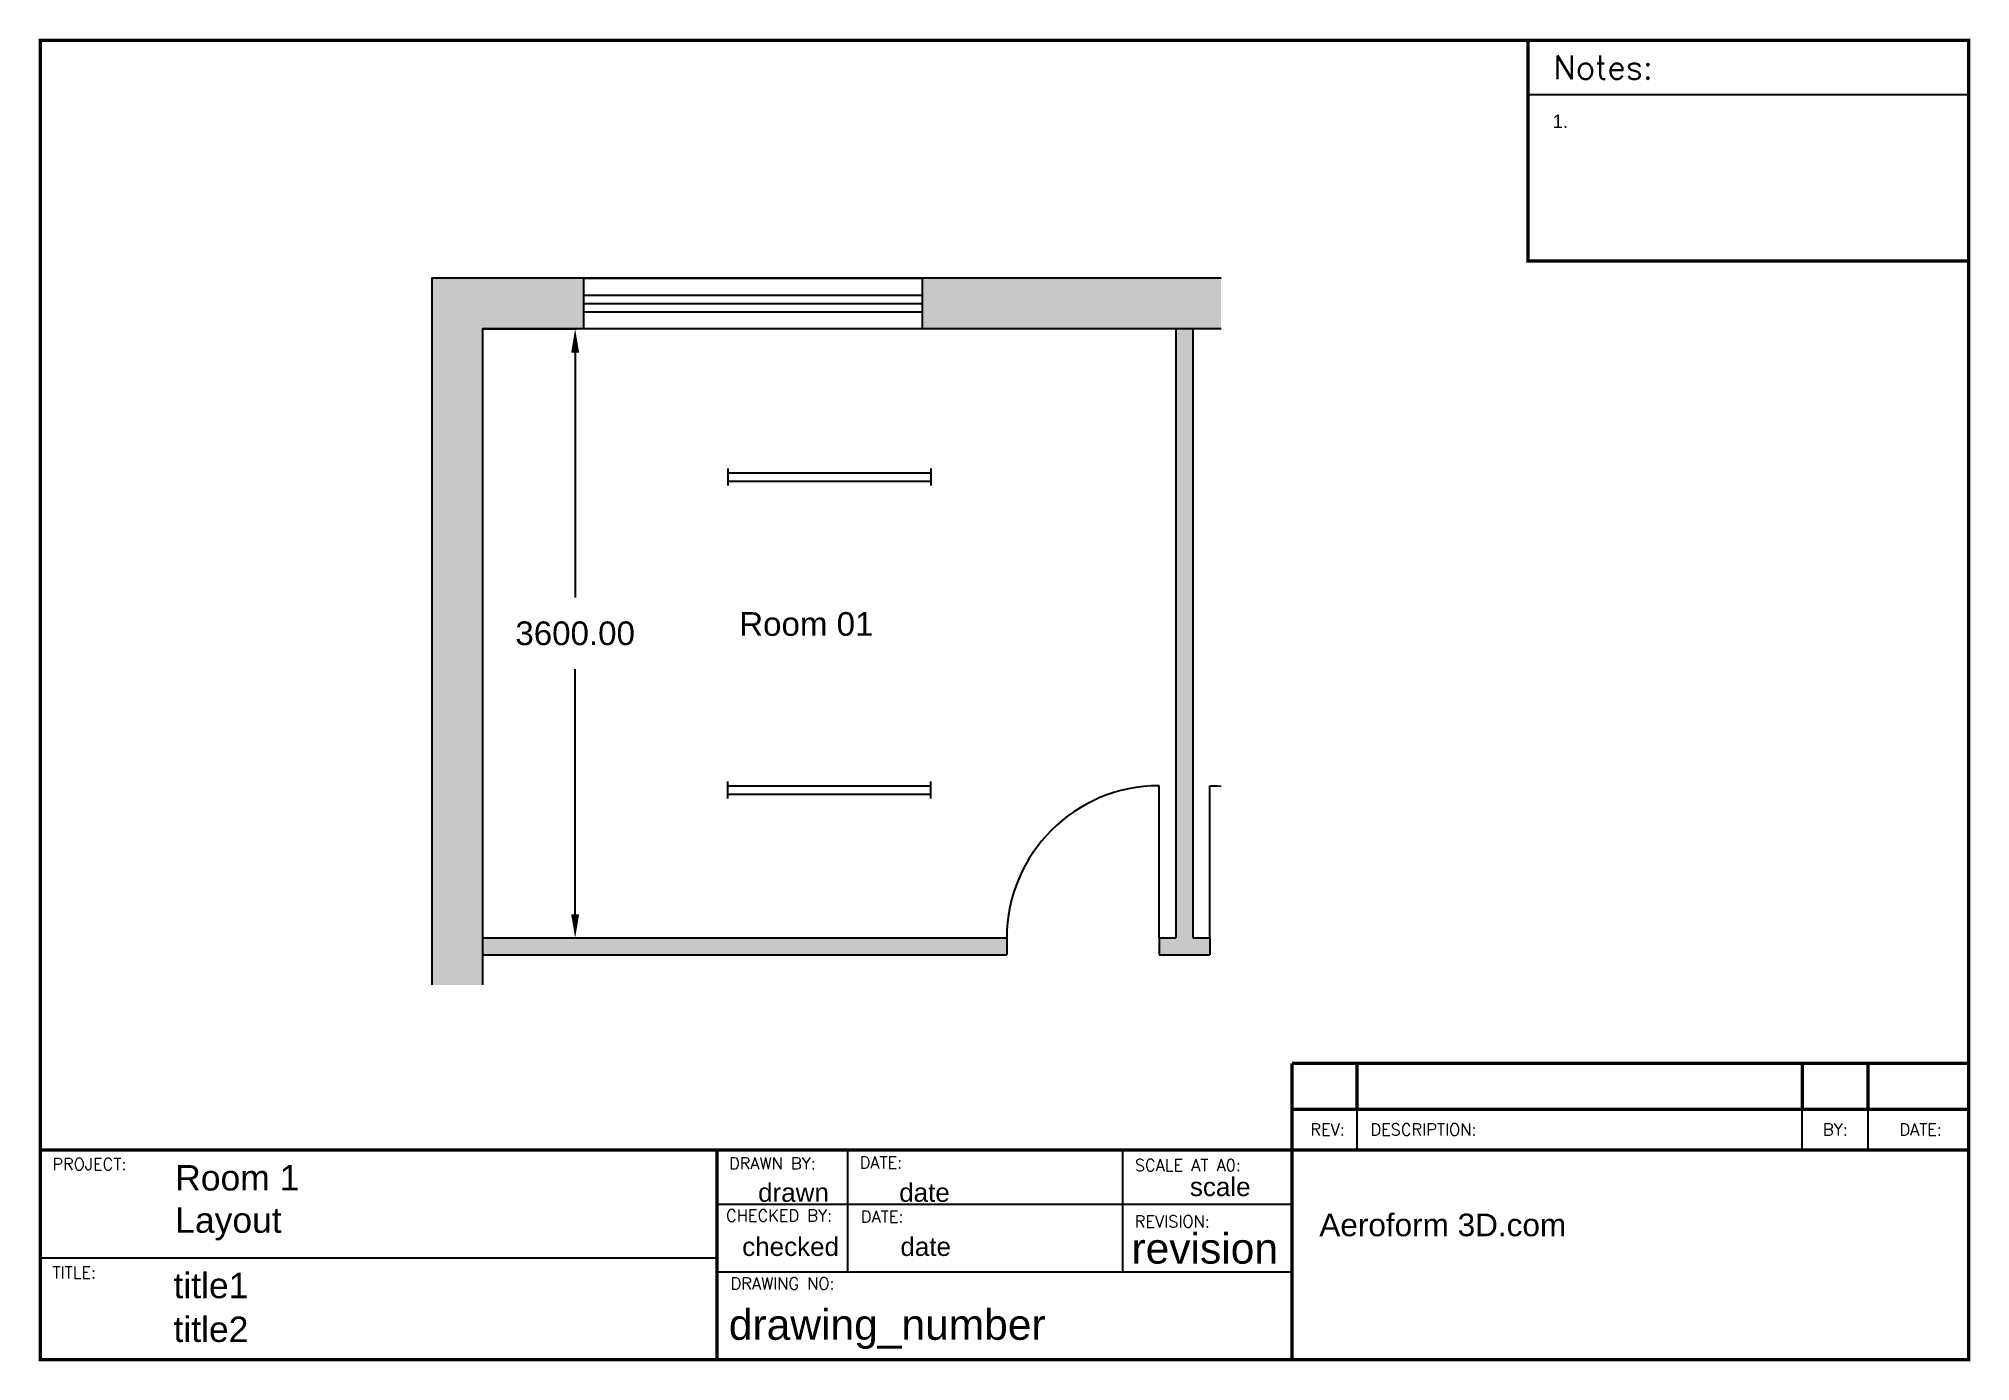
# Paper-space layout 'Layout2' of a CAD drawing. Header units: millimetres. Extents: x -48 to 237, y -30 to 166.
# The model-space entities are those that its viewports show. They can reach past a viewport. Long polylines and large blocks are cut down to what shows.
import ezdxf

# ---------------------------------------------------------------- set-up
doc = ezdxf.new("R2010")
doc.units = ezdxf.units.MM
doc.header["$MEASUREMENT"] = 0
for name, color, linetype in [('Door', 150, 'Continuous'), ('ExternalWalls', 7, 'Continuous'), ('Hatch', 11, 'Continuous'), ('InternalWalls', 7, 'Continuous'), ('Lighting', 40, 'Continuous'), ('Room1', 7, 'Continuous'), ('Windows', 102, 'Continuous'), ('YS-TEXT-LARGE', 250, 'Continuous'), ('YS-TEXT-MEDIUM', 6, 'Continuous'), ('YS-TEXT-SMALL', 2, 'Continuous'), ('YS-TITLEBLOCK-BORDERS', 154, 'Continuous'), ('YS-TITLEBLOCK-TEXT-NONEDITABLE', 154, 'Continuous')]:
    doc.layers.add(name, color=color, linetype=linetype)
doc.layers.get('Room1').off()
doc.styles.add('ROMANS', font='romans.shx')
doc.styles.get("Standard").update_dxf_attribs({"font": 'arial.ttf'})
doc.styles.add('YS TEXT', font='arial.ttf')
doc.dimstyles.get("Standard").update_dxf_attribs({"dimtxt": 0.18, "dimasz": 0.18, "dimexe": 0.18, "dimexo": 0.0625, "dimgap": 0.09, "dimtad": 0, "dimtih": 1, "dimtoh": 1, "dimdec": 4, "dimlfac": -1, "dimzin": 0, "dimdsep": 46, "dimtxsty": 'Standard', "dimcen": 0.09, "dimadec": 0, "dimazin": 0, "dimtfac": 1, "dimtdec": 4, "dimtofl": 0, "dimtmove": 0, "dimatfit": 3, "dimfxl": 1, "dimtolj": 1, "dimtzin": 0, "dimarcsym": 0})

# ---------------------------------------------------------------- blocks, each defined once
blk = doc.blocks.new('*D13')
at = {"color": 0, "lineweight": -2, "transparency": 16777216}
for p, q in [((17.16, 122.81), (30.98, 122.81)), ((30.8, 119.31), (30.8, 83.1)), ((30.8, 36.31), (30.8, 72.53)), ((17.16, 32.81), (30.98, 32.81))]:
    blk.add_line(p, q, dxfattribs=at)
at = {"color": 0, "transparency": 16777216}
for points in [[(30.21, 119.31), (31.38, 119.31), (30.8, 122.81)], [(30.21, 36.31), (31.38, 36.31), (30.8, 32.81)]]:
    blk.add_solid(points, dxfattribs=at)
at = {"layer": 'Defpoints', "color": 0, "transparency": 16777216}
for p in [(17.09, 122.81), (17.09, 32.81), (30.8, 32.81)]:
    blk.add_point(p, dxfattribs=at)
at = {"color": 0, "transparency": 16777216, "insert": (30.8, 77.81), "char_height": 3.5, "attachment_point": 5}
blk.add_mtext('\\A1;3600.00', dxfattribs=at)
blk = doc.blocks.new('Door')
for points in [[(0, 100), (0, 1000)], [(-900, 100), (-900, 0)], [(0, 100), (0, 100), (0, 0)]]:
    blk.add_lwpolyline(points)
blk.add_arc((0, 100), 900, 90, 180)
blk = doc.blocks.new('Window')
blk.add_lwpolyline([(0, 0), (2000, 0), (2000, -300), (0, -300)], close=True)
for points in [[(0, -100), (2000, -100)], [(0, -150), (2000, -150)], [(0, -200), (2000, -200)]]:
    blk.add_lwpolyline(points)
blk = doc.blocks.new('Light')
for points in [[(-600, 75), (-600, -25)], [(-600, 50), (600, 50)], [(-600, 0), (600, 0)], [(600, 75), (600, -25)]]:
    blk.add_lwpolyline(points)

msp = doc.modelspace()

# ---------------------------------------------------------------- hatches: boundary and pattern name
at = {"layer": 'Hatch', "transparency": 33554559}
h = msp.add_hatch(color=256, dxfattribs=at)
h.dxf.hatch_style = 1
h.paths.add_polyline_path([(300, 9700), (900, 9700), (900, 10000), (0, 10000), (0, 0), (901, 0), (901, 300), (300, 300)])
h.paths.add_polyline_path([(6500, 10000), (2900, 10000), (2900, 9700), (6500, 9700)])
h.paths.add_polyline_path([(12600, 10000), (8500, 10000), (8500, 9700), (12600, 9700)])
h.paths.add_polyline_path([(17100, 10000), (14600, 10000), (14600, 9700), (17100, 9700)])
h.paths.add_polyline_path([(20000, 10000), (19100, 10000), (19100, 9700), (19700, 9700), (19700, 5902), (20000, 5902)])
h.paths.add_polyline_path([(20000, 4102), (19700, 4102), (19700, 300), (19101, 300), (19101, 0), (20000, 0)])
h.paths.add_polyline_path([(17101, 300), (14601, 300), (14601, 0), (17101, 0)])
h.paths.add_polyline_path([(12601, 300), (8501, 300), (8501, 0), (12601, 0)])
h.paths.add_polyline_path([(6501, 300), (2901, 300), (2901, 0), (6501, 0)])
h = msp.add_hatch(color=256, dxfattribs=at)
h.dxf.hatch_style = 1
h.paths.add_polyline_path([(3400, 6100), (300, 6100), (300, 6000), (3400, 6000)])
h.paths.add_polyline_path([(4500, 9700), (4400, 9700), (4400, 6100), (4300, 6100), (4300, 6000), (4600, 6000), (4600, 6100), (4500, 6100)])
h.paths.add_polyline_path([(15600, 6100), (10600, 6100), (10600, 9700), (10500, 9700), (10500, 6100), (5500, 6100), (5500, 6000), (15600, 6000)])
h.paths.add_polyline_path([(18700, 6100), (16700, 6100), (16700, 9700), (16600, 9700), (16600, 6100), (16500, 6100), (16500, 6000), (18700, 6000)])
h.paths.add_polyline_path([(16700, 4000), (16500, 4000), (16500, 3900), (16600, 3900), (16600, 300), (16700, 300)])
h.paths.add_polyline_path([(15600, 4000), (5500, 4000), (5500, 3900), (10500, 3900), (10500, 300), (10600, 300), (10600, 3900), (15600, 3900)])
h.paths.add_polyline_path([(4500, 3900), (4600, 3900), (4600, 4000), (4300, 4000), (4300, 3900), (4400, 3900), (4400, 300), (4500, 300)])
h.paths.add_polyline_path([(3400, 4000), (300, 4000), (300, 3900), (3400, 3900)])

# ---------------------------------------------------------------- linework, layer by layer
at = {"layer": 'ExternalWalls'}
for points in [[(20000, 5902), (20000, 10000), (0, 10000), (0, 0), (20000, 0), (20000, 4102)], [(19700, 5902), (19700, 9700), (300, 9700), (300, 300), (19700, 300), (19700, 4102)]]:
    msp.add_lwpolyline(points, dxfattribs=at)
at = {"layer": 'InternalWalls'}
for points in [[(4400, 9700), (4400, 6100)], [(4500, 9700), (4500, 6100)], [(300, 6100), (3400, 6100)], [(4300, 6100), (4400, 6100)], [(4500, 6100), (4600, 6100)], [(300, 6000), (3400, 6000)], [(4300, 6000), (4600, 6000)]]:
    msp.add_lwpolyline(points, dxfattribs=at)

# ---------------------------------------------------------------- block references
at = {"layer": 'Door'}
msp.add_blockref('Door', (4300, 6000), dxfattribs=at)
at = {"layer": 'Door', "xscale": -1}
msp.add_blockref('Door', (4600, 6000), dxfattribs=at)
at = {"layer": 'Lighting'}
msp.add_blockref('Light', (2350, 8800), dxfattribs=at)
at = {"layer": 'Lighting', "xscale": -1, "rotation": 180}
msp.add_blockref('Light', (2350, 7000), dxfattribs=at)
at = {"layer": 'Windows'}
msp.add_blockref('Window', (900, 10000), dxfattribs=at)

psp = doc.layouts.new('Layout2')

# ---------------------------------------------------------------- linework, layer by layer
at = {"const_width": 0.5}
for points in [[(136.75453, 7.4978), (136.75453, 14.30457)], [(136.75453, 14.30457), (236.75453, 14.30457)], [(146.35963, 7.4978), (146.35963, 14.30457)]]:
    psp.add_lwpolyline(points, dxfattribs=at)
at = {"layer": 'YS-TITLEBLOCK-BORDERS', "linetype": 'Continuous'}
for p, q in [((132.75453, 165.45528), (232.75453, 165.45528)), ((51.75454, 1.4978), (87.51387, 1.4978))]:
    psp.add_line(p, q, dxfattribs=at)
at = {"layer": 'YS-TITLEBLOCK-BORDERS', "color": 7, "linetype": 'Continuous'}
for p, q in [((171.61545, 157.45528), (236.75453, 157.45528)), ((146.35963, 1.4978), (146.35963, 7.4978)), ((212.16809, 1.4978), (212.16809, 7.4978)), ((221.88669, 1.4978), (221.88669, 7.4978)), ((71.06492, 1.49785), (71.06492, -8.50215)), ((111.68637, 1.49791), (111.68637, -8.50209)), ((136.75453, 1.4978), (236.75453, 1.4978)), ((51.75454, -6.50222), (136.75453, -6.50222)), ((71.06492, -6.50205), (71.06492, -16.50205)), ((111.68637, -6.502), (111.68637, -16.502)), ((51.75454, -14.5022), (-48.24546, -14.5022)), ((51.75454, -16.50222), (136.75453, -16.50222))]:
    psp.add_line(p, q, dxfattribs=at)
at = {"layer": 'YS-TITLEBLOCK-BORDERS', "color": 7, "linetype": 'Continuous', "const_width": 0.5}
for points in [[(-48.24546, 165.45528), (236.75453, 165.45528), (236.75453, -29.50223), (-48.24546, -29.50223)], [(171.61545, 165.45528), (236.75453, 165.45528), (236.75453, 132.84732), (171.61545, 132.84732)], [(136.75453, 1.4978), (236.75453, 1.4978), (236.75453, -29.50223), (136.75453, -29.50223)]]:
    psp.add_lwpolyline(points, close=True, dxfattribs=at)
for points in [[(236.75453, 7.4978), (236.75453, 29.8033)], [(212.16809, 7.4978), (212.16809, 14.30457)], [(221.88669, 7.4978), (221.88669, 14.30457)], [(136.75453, 7.4978), (136.75453, 1.4978), (236.75453, 1.4978), (236.75453, 7.4978), (136.75453, 7.4978)], [(51.75454, -29.50223), (51.75454, 1.4978), (-48.24546, 1.4978), (-48.24546, -29.50223), (51.75454, -29.50223)], [(136.75453, -29.50223), (136.75453, 1.4978), (51.75454, 1.4978), (51.75454, -29.50223), (136.75453, -29.50223)]]:
    psp.add_lwpolyline(points, dxfattribs=at)

# ---------------------------------------------------------------- texts
at = {"insert": (55.04574, 80.96647), "char_height": 3.5, "attachment_point": 1}
psp.add_mtext_dynamic_manual_height_columns('Room 01', width=26.4727612, gutter_width=1, heights=[9.14172], dxfattribs=at)
at = {"layer": 'YS-TEXT-LARGE', "linetype": 'Continuous', "insert": (140.78712, -7.92526), "char_height": 7.5, "attachment_point": 1, "style": 'YS TEXT'}
psp.add_mtext('\\pxsm1;{\\H0.44444x;Aeroform 3D.com\\P\\P\\H0.68751x; }', dxfattribs=at)
at = {"layer": 'YS-TEXT-MEDIUM', "color": 5, "style": 'YS TEXT'}
for s, insert, char_height, width, attachment_point in [('Room 1 Layout', (-28.30414, -0.7522), 3.75, 27.4995353, 1), ('scale', (126.13773, -2.58122), 2.75, 12.6612176, 2), ('drawn', (63.06753, -3.4253), 2.75, 10.5158237, 2), ('date', (82.43061, -3.4253), 2.75, 7.5145344, 2), ('checked', (62.63958, -11.42526), 2.75, 14.3805491, 2), ('date', (82.60779, -11.42531), 2.75, 7.5145344, 2), ('revision', (123.85287, -10.80921), 4.5, 21.7703155, 2), ('title1', (-28.55738, -16.66767), 3.75, 17.262726, 1), ('drawing_number', (76.92411, -22.06517), 4.5, 47.1469083, 2), ('title2', (-28.55738, -23.1364), 3.75, 17.262726, 1)]:
    psp.add_mtext(s, dxfattribs=dict(at, insert=insert, char_height=char_height, width=width, attachment_point=attachment_point))
at = {"layer": 'YS-TEXT-SMALL', "color": 5, "insert": (175.2372, 154.49227), "char_height": 2, "width": 9.6729536, "attachment_point": 1, "style": 'YS TEXT'}
psp.add_mtext('\\pxi-3,l3,t3;1.^I', dxfattribs=at)
at = {"layer": 'YS-TITLEBLOCK-TEXT-NONEDITABLE', "color": 7, "linetype": 'Continuous', "insert": (182.75453, 161.45528), "char_height": 3.5, "width": 68.47, "attachment_point": 5, "style": 'ROMANS'}
psp.add_mtext('Notes:', dxfattribs=at)
at = {"layer": 'YS-TITLEBLOCK-TEXT-NONEDITABLE', "linetype": 'Continuous', "char_height": 1.75, "style": 'ROMANS'}
for s, insert, width, attachment_point in [('REV:', (142.00453, 4.4978), 42.25, 5), ('DESCRIPTION:', (148.33314, 4.4978), 42.25, 4), ('BY:', (217.05117, 4.4978), 42.25, 5), ('DATE:', (229.66468, 4.4978), 42.25, 5), ('PROJECT:', (-46.46203, 0.26625), 37.6786, 1), ('DRAWN BY:', (53.53797, 0.38144), 37.6786, 1), ('DATE:', (72.84852, 0.51287), 37.4556, 1), ('SCALE AT A0:', (113.51618, 0.11032), 37.6786, 1), ('CHECKED BY:', (53.1072, -7.33586), 37.6786, 1), ('DATE:', (73.02571, -7.48715), 37.4556, 1), ('REVISION:', (113.50276, -8.20025), 37.6786, 1), ('TITLE:', (-46.46203, -15.73375), 37.6786, 1), ('DRAWING NO:', (53.77451, -17.37818), 37.6786, 1)]:
    psp.add_mtext(s, dxfattribs=dict(at, insert=insert, width=width, attachment_point=attachment_point))

# ---------------------------------------------------------------- dimensions: what is measured, and where the dimension line sits
dim = psp.add_linear_dim(base=(30.79718, 32.81463), p1=(17.09372, 122.81463), p2=(17.09372, 32.81463), angle=90, dimstyle='Standard', override={"dimtxt": 3.5, "dimasz": 3.5, "dimgap": 3.5, "dimdec": 2, "dimlfac": 40})
dim.commit()
dim.dimension.update_dxf_attribs({"geometry": '*D13', "text_midpoint": (30.79718, 77.81463)})

# ---------------------------------------------------------------- viewports
at = {"layer": 'Room1'}
psp.add_viewport(center=(64.48992, 82.36944), size=(123.54006, 113.0029432), view_center_point=(2195.84804, 8082.19237), view_height=4520.1177132, dxfattribs=at)

doc.saveas('drawing.dxf')
